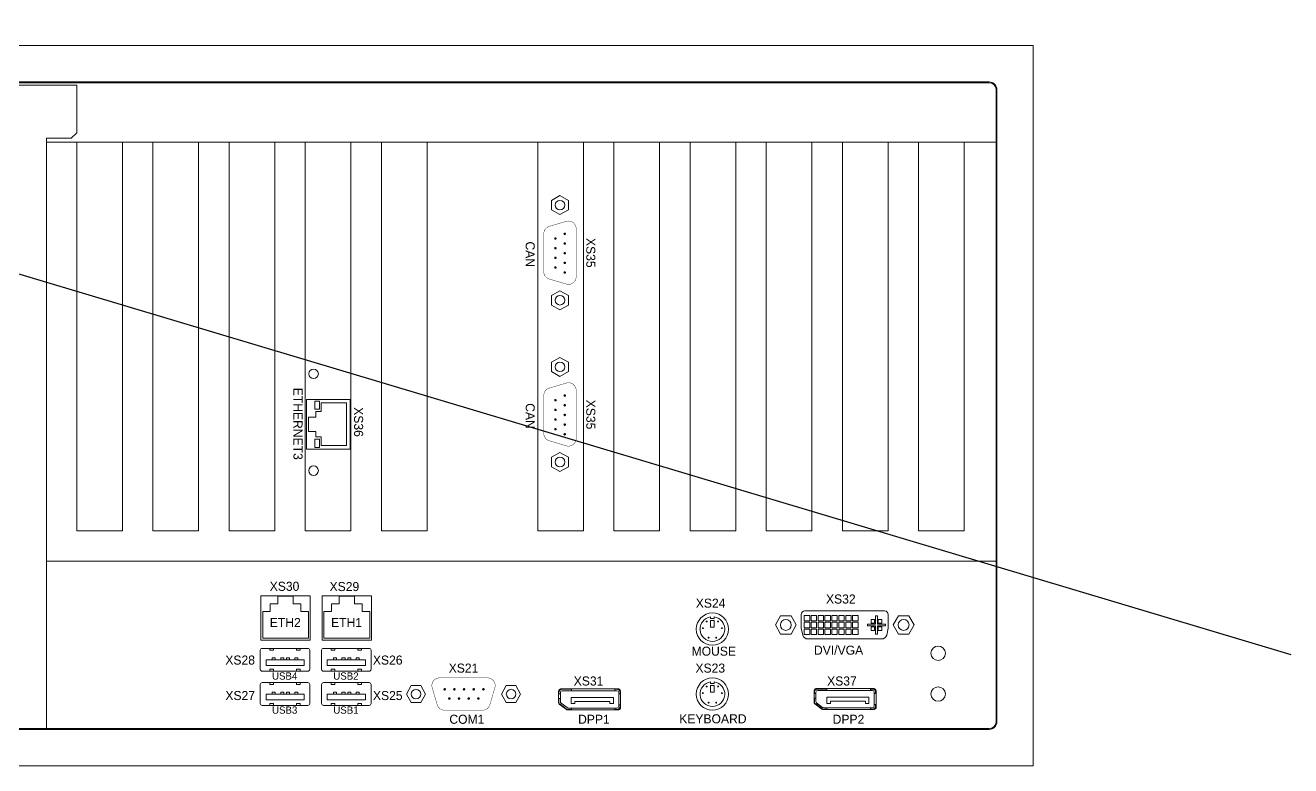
# Model space of a CAD drawing. Extents: x -2364 to 9601, y -871 to 1549.
# Drawn here: x 9251.5 to 9600.6, y -237.4 to -33.2 of the extents above; entities that cross this region are included whole.
import ezdxf

# ---------------------------------------------------------------- set-up
doc = ezdxf.new("R2010")
doc.units = 0
doc.layers.get('0').update_dxf_attribs({"linetype": 'CONTINUOUS'})
doc.layers.add('NRS', color=1, linetype='CONTINUOUS')

msp = doc.modelspace()

# ---------------------------------------------------------------- linework, layer by layer
msp.add_line((9020.46317, -33.2423), (9600.5522, -206.77049))
at = {"color": 7, "lineweight": 13}
for p, q in [((9517.3855, -48.85281), (9069.95404, -48.85281)), ((9517.3855, -49.06287), (9069.95404, -49.06287)), ((9131.26216, -49.76695), (9265.65067, -49.76695)), ((9265.65067, -62.8708), (9265.65067, -49.76695)), ((9519.27605, -225.30465), (9519.27605, -50.95343)), ((9519.48611, -225.30465), (9519.48611, -50.95343)), ((9257.25495, -65.49666), (9257.25495, -64.40616)), ((9257.25495, -64.40616), (9264.07264, -64.40616)), ((9257.25495, -65.49666), (9519.27605, -65.49666)), ((9257.25495, -65.49666), (9257.25495, -172.62814)), ((9257.25495, -65.49666), (9257.25495, -172.62814)), ((9257.25495, -65.49666), (9257.25495, -227.19521)), ((9264.07264, -64.40616), (9265.65067, -62.8708)), ((9265.65741, -65.49666), (9265.65741, -172.62814)), ((9278.26112, -65.49666), (9278.26112, -172.62814)), ((9278.26112, -65.49666), (9278.26112, -172.62814)), ((9286.66359, -65.49666), (9286.66359, -172.62814)), ((9299.26729, -65.49666), (9299.26729, -172.62814)), ((9299.26729, -65.49666), (9299.26729, -172.62814)), ((9307.66976, -65.49666), (9307.66976, -172.62814)), ((9307.66976, -65.49666), (9307.66976, -172.62814)), ((9307.66976, -65.49666), (9307.66976, -172.62814)), ((9307.66976, -65.49666), (9307.66976, -172.62814)), ((9320.27346, -65.49666), (9320.27346, -172.62814)), ((9320.27346, -65.49666), (9320.27346, -172.62814)), ((9320.27346, -65.49666), (9320.27346, -172.62814)), ((9320.27346, -65.49666), (9320.27346, -172.62814)), ((9320.27346, -65.49666), (9320.27346, -172.62814)), ((9320.27346, -65.49666), (9320.27346, -172.62814)), ((9320.27346, -65.49666), (9320.27346, -172.62814)), ((9320.27346, -65.49666), (9320.27346, -172.62814)), ((9328.67593, -65.49666), (9328.67593, -172.62814)), ((9328.67593, -65.49666), (9328.67593, -172.62814)), ((9495.22801, -65.49666), (9335.88132, -65.49666)), ((9341.27963, -65.49666), (9341.27963, -172.62814)), ((9341.27963, -65.49666), (9341.27963, -172.62814)), ((9341.27963, -65.49666), (9341.27963, -172.62814)), ((9341.27963, -65.49666), (9341.27963, -172.62814)), ((9349.6821, -65.49666), (9349.6821, -172.62814)), ((9349.6821, -65.49666), (9349.6821, -172.62814)), ((9349.6821, -65.49666), (9349.6821, -172.62814)), ((9362.2858, -65.49666), (9362.2858, -172.62814)), ((9362.2858, -65.49666), (9362.2858, -172.62814)), ((9362.2858, -65.49666), (9362.2858, -172.62814)), ((9362.2858, -65.49666), (9362.2858, -172.62814)), ((9362.2858, -65.49666), (9362.2858, -172.62814)), ((9362.2858, -65.49666), (9362.2858, -172.62814)), ((9392.84715, -65.49666), (9392.84715, -172.62814)), ((9392.84715, -65.49666), (9392.84715, -172.62814)), ((9405.45085, -65.49666), (9405.45085, -172.62814)), ((9405.45085, -65.49666), (9405.45085, -172.62814)), ((9405.45085, -65.49666), (9405.45085, -172.62814)), ((9405.45085, -65.49666), (9405.45085, -172.62814)), ((9413.85332, -65.49666), (9413.85332, -172.62814)), ((9426.45703, -65.49666), (9426.45703, -172.62814)), ((9426.45703, -65.49666), (9426.45703, -172.62814)), ((9434.85949, -65.49666), (9434.85949, -172.62814)), ((9447.4632, -65.49666), (9447.4632, -172.62814)), ((9447.4632, -65.49666), (9447.4632, -172.62814)), ((9455.86567, -65.49666), (9455.86567, -172.62814)), ((9468.46937, -65.49666), (9468.46937, -172.62814)), ((9468.46937, -65.49666), (9468.46937, -172.62814)), ((9476.87184, -65.49666), (9476.87184, -172.62814)), ((9489.47554, -65.49666), (9489.47554, -172.62814)), ((9497.87801, -65.49666), (9497.87801, -172.62814)), ((9510.48171, -65.49666), (9510.48171, -172.62814)), ((9396.59834, -81.51728), (9398.95893, -80.20584)), ((9398.95893, -80.20584), (9401.31951, -81.51728)), ((9396.59834, -84.14015), (9396.59834, -81.51728)), ((9401.31951, -81.51728), (9401.31951, -84.14015)), ((9398.95893, -85.45159), (9396.59834, -84.14015)), ((9401.31951, -84.14015), (9398.95893, -85.45159)), ((9396.59834, -107.74603), (9398.95893, -106.43459)), ((9396.59834, -110.3689), (9396.59834, -107.74603)), ((9398.95893, -106.43459), (9401.31951, -107.74603)), ((9401.31951, -107.74603), (9401.31951, -110.3689)), ((9398.95893, -111.68034), (9396.59834, -110.3689)), ((9401.31951, -110.3689), (9398.95893, -111.68034)), ((9396.59834, -126.11678), (9398.95893, -124.80534)), ((9398.95893, -124.80534), (9401.31951, -126.11678)), ((9396.59834, -128.73966), (9396.59834, -126.11678)), ((9398.95893, -130.05109), (9396.59834, -128.73966)), ((9401.31951, -128.73966), (9398.95893, -130.05109)), ((9401.31951, -126.11678), (9401.31951, -128.73966)), ((9329.06904, -136.3815), (9329.06904, -150.1315)), ((9341.06904, -136.3815), (9329.06904, -136.3815)), ((9331.36619, -139.1315), (9331.36619, -136.8815)), ((9331.36619, -136.8815), (9332.61619, -136.8815)), ((9332.61619, -139.1315), (9331.36619, -139.1315)), ((9332.61619, -136.8815), (9332.61619, -139.1315)), ((9333.06904, -137.3815), (9333.06904, -139.7565)), ((9340.06904, -137.3815), (9333.06904, -137.3815)), ((9340.06904, -137.3815), (9340.06904, -149.1315)), ((9341.06904, -136.3815), (9341.06904, -150.1315)), ((9329.56904, -141.2565), (9329.56904, -145.2565)), ((9329.56904, -141.2565), (9331.56904, -141.2565)), ((9331.56904, -139.7565), (9333.06904, -139.7565)), ((9331.56904, -139.7565), (9331.56904, -141.2565)), ((9329.56904, -145.2565), (9331.56904, -145.2565)), ((9331.56904, -145.2565), (9331.56904, -146.7565)), ((9332.61619, -147.3815), (9331.36619, -147.3815)), ((9331.36619, -147.3815), (9331.36619, -149.6315)), ((9331.36619, -149.6315), (9332.61619, -149.6315)), ((9331.56904, -146.7565), (9333.06904, -146.7565)), ((9332.61619, -149.6315), (9332.61619, -147.3815)), ((9333.06904, -146.7565), (9333.06904, -149.1315)), ((9340.06904, -149.1315), (9333.06904, -149.1315)), ((9341.06904, -150.1315), (9329.06904, -150.1315)), ((9396.59834, -152.34554), (9398.95893, -151.0341)), ((9396.59834, -154.96841), (9396.59834, -152.34554)), ((9398.95893, -151.0341), (9401.31951, -152.34554)), ((9401.31951, -152.34554), (9401.31951, -154.96841)), ((9398.95893, -156.27985), (9396.59834, -154.96841)), ((9401.31951, -154.96841), (9398.95893, -156.27985)), ((9278.26112, -172.62814), (9265.65741, -172.62814)), ((9299.26729, -172.62814), (9286.66359, -172.62814)), ((9320.27346, -172.62814), (9307.66976, -172.62814)), ((9341.27963, -172.62814), (9328.67593, -172.62814)), ((9341.27963, -172.62814), (9328.67593, -172.62814)), ((9362.2858, -172.62814), (9349.6821, -172.62814)), ((9405.45085, -172.62814), (9392.84715, -172.62814)), ((9426.45703, -172.62814), (9413.85332, -172.62814)), ((9447.4632, -172.62814), (9434.85949, -172.62814)), ((9468.46937, -172.62814), (9455.86567, -172.62814)), ((9489.47554, -172.62814), (9476.87184, -172.62814)), ((9510.48171, -172.62814), (9497.87801, -172.62814)), ((9519.27605, -181.03061), (9257.25495, -181.03061)), ((9316.42048, -190.56444), (9316.42048, -202.7602)), ((9316.42048, -190.56444), (9330.07449, -190.56444)), ((9321.14687, -190.68165), (9325.3481, -190.68165)), ((9321.14687, -192.78227), (9321.14687, -190.68165)), ((9325.3481, -190.68165), (9325.3481, -192.78227)), ((9330.07449, -202.7602), (9330.07449, -190.56444)), ((9333.33006, -190.56444), (9333.33006, -202.7602)), ((9333.33006, -190.56444), (9346.98407, -190.56444)), ((9338.05645, -192.78227), (9338.05645, -190.68165)), ((9338.05645, -190.68165), (9342.25768, -190.68165)), ((9342.25768, -190.68165), (9342.25768, -192.78227)), ((9346.98407, -202.7602), (9346.98407, -190.56444)), ((9316.94563, -202.23505), (9316.94563, -194.88289)), ((9316.94563, -194.88289), (9319.04625, -194.88289)), ((9319.04625, -194.88289), (9319.04625, -192.78227)), ((9319.04625, -192.78227), (9321.14687, -192.78227)), ((9325.3481, -192.78227), (9327.44872, -192.78227)), ((9327.44872, -192.78227), (9327.44872, -194.88289)), ((9327.44872, -194.88289), (9329.54934, -194.88289)), ((9329.54934, -194.88289), (9329.54934, -202.23505)), ((9333.85521, -194.88289), (9335.95583, -194.88289)), ((9333.85521, -202.23505), (9333.85521, -194.88289)), ((9335.95583, -192.78227), (9338.05645, -192.78227)), ((9335.95583, -194.88289), (9335.95583, -192.78227)), ((9342.25768, -192.78227), (9344.3583, -192.78227)), ((9344.3583, -192.78227), (9344.3583, -194.88289)), ((9344.3583, -194.88289), (9346.45892, -194.88289)), ((9346.45892, -194.88289), (9346.45892, -202.23505)), ((9466.51798, -194.7404), (9488.51798, -194.7404)), ((9440.48757, -196.33204), (9440.48757, -196.85661)), ((9440.48757, -196.85661), (9441.53672, -196.85661)), ((9440.48757, -199.2172), (9440.48757, -197.38119)), ((9440.48757, -197.38119), (9441.53672, -197.38119)), ((9441.53672, -196.85661), (9441.53672, -196.33204)), ((9441.53672, -197.38119), (9441.53672, -199.2172)), ((9459.8246, -196.1004), (9458.38123, -198.6004)), ((9458.38123, -198.6004), (9459.8246, -201.1004)), ((9462.71136, -196.1004), (9459.8246, -196.1004)), ((9464.15473, -198.6004), (9462.71136, -196.1004)), ((9462.71136, -201.1004), (9464.15473, -198.6004)), ((9465.51798, -199.4604), (9465.51798, -195.7404)), ((9466.35798, -197.4454), (9466.35798, -195.9454)), ((9466.35798, -195.9454), (9467.85798, -195.9454)), ((9466.35798, -197.4454), (9467.85798, -197.4454)), ((9466.35798, -199.3504), (9466.35798, -197.8504)), ((9466.35798, -197.8504), (9467.85798, -197.8504)), ((9467.85798, -197.4454), (9467.85798, -195.9454)), ((9467.85798, -199.3504), (9467.85798, -197.8504)), ((9468.26298, -197.4454), (9468.26298, -195.9454)), ((9468.26298, -195.9454), (9469.76298, -195.9454)), ((9468.26298, -197.4454), (9469.76298, -197.4454)), ((9468.26298, -197.8504), (9469.76298, -197.8504)), ((9468.26298, -199.3504), (9468.26298, -197.8504)), ((9469.76298, -197.4454), (9469.76298, -195.9454)), ((9469.76298, -199.3504), (9469.76298, -197.8504)), ((9470.16798, -197.4454), (9470.16798, -195.9454)), ((9470.16798, -195.9454), (9471.66798, -195.9454)), ((9470.16798, -197.4454), (9471.66798, -197.4454)), ((9470.16798, -197.8504), (9471.66798, -197.8504)), ((9470.16798, -199.3504), (9470.16798, -197.8504)), ((9471.66798, -197.4454), (9471.66798, -195.9454)), ((9471.66798, -199.3504), (9471.66798, -197.8504)), ((9472.07298, -197.4454), (9472.07298, -195.9454)), ((9472.07298, -195.9454), (9473.57298, -195.9454)), ((9472.07298, -197.4454), (9473.57298, -197.4454)), ((9472.07298, -197.8504), (9473.57298, -197.8504)), ((9472.07298, -199.3504), (9472.07298, -197.8504)), ((9473.57298, -197.4454), (9473.57298, -195.9454)), ((9473.57298, -199.3504), (9473.57298, -197.8504)), ((9473.97798, -197.4454), (9473.97798, -195.9454)), ((9473.97798, -195.9454), (9475.47798, -195.9454)), ((9473.97798, -197.4454), (9475.47798, -197.4454)), ((9473.97798, -197.8504), (9475.47798, -197.8504)), ((9473.97798, -199.3504), (9473.97798, -197.8504)), ((9475.47798, -197.4454), (9475.47798, -195.9454)), ((9475.47798, -199.3504), (9475.47798, -197.8504)), ((9475.88298, -197.4454), (9475.88298, -195.9454)), ((9475.88298, -195.9454), (9477.38298, -195.9454)), ((9475.88298, -197.4454), (9477.38298, -197.4454)), ((9475.88298, -197.8504), (9477.38298, -197.8504)), ((9475.88298, -199.3504), (9475.88298, -197.8504)), ((9477.38298, -197.4454), (9477.38298, -195.9454)), ((9477.38298, -199.3504), (9477.38298, -197.8504)), ((9477.78798, -197.4454), (9477.78798, -195.9454)), ((9477.78798, -195.9454), (9479.28798, -195.9454)), ((9477.78798, -197.4454), (9479.28798, -197.4454)), ((9477.78798, -197.8504), (9479.28798, -197.8504)), ((9477.78798, -199.3504), (9477.78798, -197.8504)), ((9479.28798, -197.4454), (9479.28798, -195.9454)), ((9479.28798, -199.3504), (9479.28798, -197.8504)), ((9479.69298, -197.4454), (9479.69298, -195.9454)), ((9479.69298, -195.9454), (9481.19298, -195.9454)), ((9479.69298, -197.4454), (9481.19298, -197.4454)), ((9479.69298, -197.8504), (9481.19298, -197.8504)), ((9479.69298, -199.3504), (9479.69298, -197.8504)), ((9481.19298, -197.4454), (9481.19298, -195.9454)), ((9481.19298, -199.3504), (9481.19298, -197.8504)), ((9483.76798, -198.3504), (9486.01798, -198.3504)), ((9483.76798, -198.8504), (9483.76798, -198.3504)), ((9483.76798, -198.8504), (9486.01798, -198.8504)), ((9484.76798, -198.1004), (9484.76798, -197.1004)), ((9484.76798, -197.1004), (9485.76798, -197.1004)), ((9484.76798, -198.1004), (9485.76798, -198.1004)), ((9485.76798, -198.1004), (9485.76798, -197.1004)), ((9486.01798, -198.3504), (9486.01798, -196.1004)), ((9486.01798, -196.1004), (9486.51798, -196.1004)), ((9486.01798, -201.1004), (9486.01798, -198.8504)), ((9486.51798, -198.3504), (9486.51798, -196.1004)), ((9486.51798, -198.3504), (9488.76798, -198.3504)), ((9486.51798, -198.8504), (9488.76798, -198.8504)), ((9486.51798, -201.1004), (9486.51798, -198.8504)), ((9486.76798, -198.1004), (9486.76798, -197.1004)), ((9486.76798, -197.1004), (9487.76798, -197.1004)), ((9486.76798, -198.1004), (9487.76798, -198.1004)), ((9487.76798, -198.1004), (9487.76798, -197.1004)), ((9488.76798, -198.8504), (9488.76798, -198.3504)), ((9489.51798, -199.4604), (9489.51798, -195.7404)), ((9490.88123, -198.6004), (9492.3246, -196.1004)), ((9492.3246, -201.1004), (9490.88123, -198.6004)), ((9492.3246, -196.1004), (9495.21136, -196.1004)), ((9495.21136, -196.1004), (9496.65473, -198.6004)), ((9496.65473, -198.6004), (9495.21136, -201.1004)), ((9329.54934, -202.23505), (9316.94563, -202.23505)), ((9346.45892, -202.23505), (9333.85521, -202.23505)), ((9441.53672, -199.2172), (9440.48757, -199.2172)), ((9459.8246, -201.1004), (9462.71136, -201.1004)), ((9465.51798, -199.4604), (9465.92609, -201.43474)), ((9466.35798, -199.3504), (9467.85798, -199.3504)), ((9466.35798, -199.7554), (9466.35798, -201.2554)), ((9466.35798, -199.7554), (9467.85798, -199.7554)), ((9466.35798, -201.2554), (9467.85798, -201.2554)), ((9467.34912, -202.4604), (9487.68684, -202.4604)), ((9467.85798, -199.7554), (9467.85798, -201.2554)), ((9468.26298, -199.3504), (9469.76298, -199.3504)), ((9468.26298, -199.7554), (9469.76298, -199.7554)), ((9468.26298, -199.7554), (9468.26298, -201.2554)), ((9468.26298, -201.2554), (9469.76298, -201.2554)), ((9469.76298, -199.7554), (9469.76298, -201.2554)), ((9470.16798, -199.3504), (9471.66798, -199.3504)), ((9470.16798, -199.7554), (9471.66798, -199.7554)), ((9470.16798, -199.7554), (9470.16798, -201.2554)), ((9470.16798, -201.2554), (9471.66798, -201.2554)), ((9471.66798, -199.7554), (9471.66798, -201.2554)), ((9472.07298, -199.3504), (9473.57298, -199.3504)), ((9472.07298, -199.7554), (9473.57298, -199.7554)), ((9472.07298, -199.7554), (9472.07298, -201.2554)), ((9472.07298, -201.2554), (9473.57298, -201.2554)), ((9473.57298, -199.7554), (9473.57298, -201.2554)), ((9473.97798, -199.3504), (9475.47798, -199.3504)), ((9473.97798, -199.7554), (9475.47798, -199.7554)), ((9473.97798, -199.7554), (9473.97798, -201.2554)), ((9473.97798, -201.2554), (9475.47798, -201.2554)), ((9475.47798, -199.7554), (9475.47798, -201.2554)), ((9475.88298, -199.3504), (9477.38298, -199.3504)), ((9475.88298, -199.7554), (9477.38298, -199.7554)), ((9475.88298, -199.7554), (9475.88298, -201.2554)), ((9475.88298, -201.2554), (9477.38298, -201.2554)), ((9477.38298, -199.7554), (9477.38298, -201.2554)), ((9477.78798, -199.3504), (9479.28798, -199.3504)), ((9477.78798, -199.7554), (9479.28798, -199.7554)), ((9477.78798, -199.7554), (9477.78798, -201.2554)), ((9477.78798, -201.2554), (9479.28798, -201.2554)), ((9479.28798, -199.7554), (9479.28798, -201.2554)), ((9479.69298, -199.3504), (9481.19298, -199.3504)), ((9479.69298, -199.7554), (9481.19298, -199.7554)), ((9479.69298, -199.7554), (9479.69298, -201.2554)), ((9479.69298, -201.2554), (9481.19298, -201.2554)), ((9481.19298, -199.7554), (9481.19298, -201.2554)), ((9484.76798, -199.1004), (9485.76798, -199.1004)), ((9484.76798, -199.1004), (9484.76798, -200.1004)), ((9484.76798, -200.1004), (9485.76798, -200.1004)), ((9485.76798, -199.1004), (9485.76798, -200.1004)), ((9486.01798, -201.1004), (9486.51798, -201.1004)), ((9486.76798, -199.1004), (9486.76798, -200.1004)), ((9486.76798, -199.1004), (9487.76798, -199.1004)), ((9486.76798, -200.1004), (9487.76798, -200.1004)), ((9487.76798, -199.1004), (9487.76798, -200.1004)), ((9489.51798, -199.4604), (9489.10987, -201.43474)), ((9495.21136, -201.1004), (9492.3246, -201.1004)), ((9316.2854, -210.82456), (9316.2854, -205.57259)), ((9316.42048, -202.7602), (9330.07449, -202.7602)), ((9316.81059, -205.0474), (9329.41531, -205.0474)), ((9318.91138, -205.57259), (9318.91138, -205.0474)), ((9318.91138, -205.57259), (9319.96177, -205.57259)), ((9319.96177, -205.57259), (9319.96177, -205.0474)), ((9326.26413, -205.0474), (9326.26413, -205.57259)), ((9326.26413, -205.57259), (9327.31453, -205.57259)), ((9327.31453, -205.0474), (9327.31453, -205.57259)), ((9329.94051, -205.57259), (9329.94051, -210.82456)), ((9333.19498, -210.82456), (9333.19498, -205.57259)), ((9333.33006, -202.7602), (9346.98407, -202.7602)), ((9333.72017, -205.0474), (9346.32489, -205.0474)), ((9335.82096, -205.57259), (9335.82096, -205.0474)), ((9335.82096, -205.57259), (9336.87135, -205.57259)), ((9336.87135, -205.57259), (9336.87135, -205.0474)), ((9343.17371, -205.0474), (9343.17371, -205.57259)), ((9343.17371, -205.57259), (9344.22411, -205.57259)), ((9344.22411, -205.0474), (9344.22411, -205.57259)), ((9346.85009, -205.57259), (9346.85009, -210.82456)), ((9328.36492, -208.19858), (9317.86099, -208.19858)), ((9317.86099, -208.19858), (9317.86099, -209.77417)), ((9320.38193, -207.67338), (9319.54162, -207.67338)), ((9319.54162, -207.67338), (9319.54162, -208.19858)), ((9320.38193, -207.67338), (9320.38193, -208.19858)), ((9322.74532, -207.67338), (9321.905, -207.67338)), ((9321.905, -207.67338), (9321.905, -208.19858)), ((9322.74532, -207.67338), (9322.74532, -208.19858)), ((9323.48059, -208.19858), (9323.48059, -207.67338)), ((9324.32091, -207.67338), (9323.48059, -207.67338)), ((9324.32091, -208.19858), (9324.32091, -207.67338)), ((9325.84398, -208.19858), (9325.84398, -207.67338)), ((9326.68429, -207.67338), (9325.84398, -207.67338)), ((9326.68429, -208.19858), (9326.68429, -207.67338)), ((9328.36492, -209.77417), (9328.36492, -208.19858)), ((9334.77057, -208.19858), (9334.77057, -209.77417)), ((9345.2745, -208.19858), (9334.77057, -208.19858)), ((9337.29151, -207.67338), (9336.4512, -207.67338)), ((9336.4512, -207.67338), (9336.4512, -208.19858)), ((9337.29151, -207.67338), (9337.29151, -208.19858)), ((9339.6549, -207.67338), (9338.81458, -207.67338)), ((9338.81458, -207.67338), (9338.81458, -208.19858)), ((9339.6549, -207.67338), (9339.6549, -208.19858)), ((9340.39017, -208.19858), (9340.39017, -207.67338)), ((9341.23049, -207.67338), (9340.39017, -207.67338)), ((9341.23049, -208.19858), (9341.23049, -207.67338)), ((9342.75356, -208.19858), (9342.75356, -207.67338)), ((9343.59387, -207.67338), (9342.75356, -207.67338)), ((9343.59387, -208.19858), (9343.59387, -207.67338)), ((9345.2745, -209.77417), (9345.2745, -208.19858)), ((9329.41531, -211.34976), (9316.81059, -211.34976)), ((9317.86099, -209.77417), (9328.36492, -209.77417)), ((9318.91138, -211.34976), (9318.91138, -210.82456)), ((9319.96177, -210.82456), (9318.91138, -210.82456)), ((9319.96177, -211.34976), (9319.96177, -210.82456)), ((9327.31453, -210.82456), (9326.26413, -210.82456)), ((9326.26413, -210.82456), (9326.26413, -211.34976)), ((9327.31453, -210.82456), (9327.31453, -211.34976)), ((9346.32489, -211.34976), (9333.72017, -211.34976)), ((9334.77057, -209.77417), (9345.2745, -209.77417)), ((9335.82096, -211.34976), (9335.82096, -210.82456)), ((9336.87135, -210.82456), (9335.82096, -210.82456)), ((9336.87135, -211.34976), (9336.87135, -210.82456)), ((9343.17371, -210.82456), (9343.17371, -211.34976)), ((9344.22411, -210.82456), (9343.17371, -210.82456)), ((9344.22411, -210.82456), (9344.22411, -211.34976)), ((9316.2854, -220.2781), (9316.2854, -215.02613)), ((9316.81059, -214.50094), (9329.41531, -214.50094)), ((9318.91138, -215.02613), (9318.91138, -214.50094)), ((9318.91138, -215.02613), (9319.96177, -215.02613)), ((9319.96177, -215.02613), (9319.96177, -214.50094)), ((9326.26413, -214.50094), (9326.26413, -215.02613)), ((9326.26413, -215.02613), (9327.31453, -215.02613)), ((9327.31453, -214.50094), (9327.31453, -215.02613)), ((9329.94051, -215.02613), (9329.94051, -220.2781)), ((9333.19498, -220.2781), (9333.19498, -215.02613)), ((9333.72017, -214.50094), (9346.32489, -214.50094)), ((9335.82096, -215.02613), (9335.82096, -214.50094)), ((9335.82096, -215.02613), (9336.87135, -215.02613)), ((9336.87135, -215.02613), (9336.87135, -214.50094)), ((9343.17371, -214.50094), (9343.17371, -215.02613)), ((9343.17371, -215.02613), (9344.22411, -215.02613)), ((9344.22411, -214.50094), (9344.22411, -215.02613)), ((9346.85009, -215.02613), (9346.85009, -220.2781)), ((9356.61417, -217.65212), (9357.9256, -215.29153)), ((9357.9256, -215.29153), (9360.54848, -215.29153)), ((9360.54848, -215.29153), (9361.85992, -217.65212)), ((9382.84292, -217.65212), (9384.15436, -215.29153)), ((9384.15436, -215.29153), (9386.77723, -215.29153)), ((9386.77723, -215.29153), (9388.08867, -217.65212)), ((9440.48757, -214.24238), (9440.48757, -214.76695)), ((9440.48757, -214.76695), (9441.53672, -214.76695)), ((9440.48757, -215.29153), (9441.53672, -215.29153)), ((9440.48757, -217.12754), (9440.48757, -215.29153)), ((9441.53672, -214.76695), (9441.53672, -214.24238)), ((9441.53672, -215.29153), (9441.53672, -217.12754)), ((9328.36492, -217.65212), (9317.86099, -217.65212)), ((9317.86099, -217.65212), (9317.86099, -219.22771)), ((9317.86099, -219.22771), (9328.36492, -219.22771)), ((9320.38193, -217.12692), (9319.54162, -217.12692)), ((9319.54162, -217.12692), (9319.54162, -217.65212)), ((9320.38193, -217.12692), (9320.38193, -217.65212)), ((9322.74532, -217.12692), (9321.905, -217.12692)), ((9321.905, -217.12692), (9321.905, -217.65212)), ((9322.74532, -217.12692), (9322.74532, -217.65212)), ((9323.48059, -217.65212), (9323.48059, -217.12692)), ((9324.32091, -217.12692), (9323.48059, -217.12692)), ((9324.32091, -217.65212), (9324.32091, -217.12692)), ((9325.84398, -217.65212), (9325.84398, -217.12692)), ((9326.68429, -217.12692), (9325.84398, -217.12692)), ((9326.68429, -217.65212), (9326.68429, -217.12692)), ((9328.36492, -219.22771), (9328.36492, -217.65212)), ((9345.2745, -217.65212), (9334.77057, -217.65212)), ((9334.77057, -217.65212), (9334.77057, -219.22771)), ((9334.77057, -219.22771), (9345.2745, -219.22771)), ((9337.29151, -217.12692), (9336.4512, -217.12692)), ((9336.4512, -217.12692), (9336.4512, -217.65212)), ((9337.29151, -217.12692), (9337.29151, -217.65212)), ((9338.81458, -217.12692), (9338.81458, -217.65212)), ((9339.6549, -217.12692), (9338.81458, -217.12692)), ((9339.6549, -217.12692), (9339.6549, -217.65212)), ((9340.39017, -217.65212), (9340.39017, -217.12692)), ((9341.23049, -217.12692), (9340.39017, -217.12692)), ((9341.23049, -217.65212), (9341.23049, -217.12692)), ((9342.75356, -217.65212), (9342.75356, -217.12692)), ((9343.59387, -217.12692), (9342.75356, -217.12692)), ((9343.59387, -217.65212), (9343.59387, -217.12692)), ((9345.2745, -219.22771), (9345.2745, -217.65212)), ((9357.9256, -220.0127), (9356.61417, -217.65212)), ((9361.85992, -217.65212), (9360.54848, -220.0127)), ((9384.15436, -220.0127), (9382.84292, -217.65212)), ((9388.08867, -217.65212), (9386.77723, -220.0127)), ((9441.53672, -217.12754), (9440.48757, -217.12754)), ((9329.41531, -220.80329), (9316.81059, -220.80329)), ((9318.91138, -220.80329), (9318.91138, -220.2781)), ((9319.96177, -220.2781), (9318.91138, -220.2781)), ((9319.96177, -220.80329), (9319.96177, -220.2781)), ((9327.31453, -220.2781), (9326.26413, -220.2781)), ((9326.26413, -220.2781), (9326.26413, -220.80329)), ((9327.31453, -220.2781), (9327.31453, -220.80329)), ((9346.32489, -220.80329), (9333.72017, -220.80329)), ((9335.82096, -220.80329), (9335.82096, -220.2781)), ((9336.87135, -220.2781), (9335.82096, -220.2781)), ((9336.87135, -220.80329), (9336.87135, -220.2781)), ((9344.22411, -220.2781), (9343.17371, -220.2781)), ((9343.17371, -220.2781), (9343.17371, -220.80329)), ((9344.22411, -220.2781), (9344.22411, -220.80329)), ((9360.54848, -220.0127), (9357.9256, -220.0127)), ((9386.77723, -220.0127), (9384.15436, -220.0127)), ((9069.95404, -227.19521), (9517.3855, -227.19521)), ((9069.95404, -227.40527), (9517.3855, -227.40527))]:
    msp.add_line(p, q, dxfattribs=at)
at = {"color": 7, "linetype": 'Continuous', "lineweight": 13}
for p, q in [((9415.16381, -216.24019), (9399.06381, -216.24019)), ((9415.16381, -216.24019), (9399.06381, -216.24019)), ((9402.11381, -216.34019), (9399.56381, -216.34019)), ((9402.11381, -216.34019), (9399.56381, -216.34019)), ((9402.11381, -216.24019), (9402.11381, -216.34019)), ((9402.11381, -216.24019), (9402.11381, -216.34019)), ((9402.11381, -216.34019), (9402.11381, -216.74019)), ((9402.11381, -216.34019), (9402.11381, -216.74019)), ((9414.11381, -216.24019), (9414.11381, -216.34019)), ((9414.11381, -216.24019), (9414.11381, -216.34019)), ((9414.66381, -216.34019), (9414.11381, -216.34019)), ((9414.11381, -216.34019), (9414.11381, -216.74019)), ((9414.66381, -216.34019), (9414.11381, -216.34019)), ((9414.11381, -216.34019), (9414.11381, -216.74019)), ((9485.65343, -216.15975), (9469.55343, -216.15975)), ((9485.65343, -216.15975), (9469.55343, -216.15975)), ((9472.60343, -216.25975), (9470.05343, -216.25975)), ((9472.60343, -216.25975), (9470.05343, -216.25975)), ((9472.60343, -216.15975), (9472.60343, -216.25975)), ((9472.60343, -216.15975), (9472.60343, -216.25975)), ((9472.60343, -216.25975), (9472.60343, -216.65975)), ((9472.60343, -216.25975), (9472.60343, -216.65975)), ((9484.60343, -216.15975), (9484.60343, -216.25975)), ((9484.60343, -216.15975), (9484.60343, -216.25975)), ((9485.15343, -216.25975), (9484.60343, -216.25975)), ((9484.60343, -216.25975), (9484.60343, -216.65975)), ((9485.15343, -216.25975), (9484.60343, -216.25975)), ((9484.60343, -216.25975), (9484.60343, -216.65975)), ((9398.56381, -216.74019), (9398.56381, -220.00234)), ((9398.56381, -216.74019), (9398.56381, -220.00234)), ((9398.66381, -217.62019), (9398.56381, -217.62019)), ((9398.66381, -217.62019), (9398.56381, -217.62019)), ((9398.56381, -218.90517), (9398.66381, -218.90517)), ((9398.56381, -218.90517), (9398.66381, -218.90517)), ((9398.66381, -217.24019), (9398.66381, -217.62019)), ((9398.66381, -217.24019), (9398.66381, -217.62019)), ((9399.06381, -217.62019), (9398.66381, -217.62019)), ((9399.06381, -217.62019), (9398.66381, -217.62019)), ((9398.66381, -218.90517), (9399.06381, -218.90517)), ((9398.66381, -218.90517), (9398.66381, -219.75019)), ((9398.66381, -218.90517), (9399.06381, -218.90517)), ((9398.66381, -218.90517), (9398.66381, -219.75019)), ((9398.66381, -220.30234), (9398.66381, -219.75019)), ((9398.66381, -220.30234), (9398.66381, -219.75019)), ((9399.06381, -217.24019), (9399.06381, -217.62019)), ((9399.06381, -217.24019), (9399.06381, -217.62019)), ((9399.06381, -218.90517), (9399.06381, -217.62019)), ((9399.06381, -218.90517), (9399.06381, -217.62019)), ((9399.06381, -218.90517), (9399.06381, -219.75019)), ((9399.06381, -218.90517), (9399.06381, -219.75019)), ((9402.11381, -216.74019), (9399.56381, -216.74019)), ((9402.11381, -216.74019), (9399.56381, -216.74019)), ((9402.09165, -218.62019), (9402.09165, -220.30019)), ((9413.72393, -218.62019), (9402.09165, -218.62019)), ((9402.09165, -218.62019), (9402.09165, -220.30019)), ((9413.72393, -218.62019), (9402.09165, -218.62019)), ((9402.11381, -216.74019), (9414.11381, -216.74019)), ((9402.11381, -216.74019), (9414.11381, -216.74019)), ((9403.09165, -220.30019), (9403.09165, -219.70019)), ((9403.09165, -219.70019), (9412.72393, -219.70019)), ((9403.09165, -220.30019), (9403.09165, -219.70019)), ((9403.09165, -219.70019), (9412.72393, -219.70019)), ((9412.72393, -219.70019), (9412.72393, -220.30019)), ((9412.72393, -219.70019), (9412.72393, -220.30019)), ((9413.72393, -220.30019), (9413.72393, -218.62019)), ((9413.72393, -220.30019), (9413.72393, -218.62019)), ((9414.66381, -216.74019), (9414.11381, -216.74019)), ((9414.66381, -216.74019), (9414.11381, -216.74019)), ((9415.16381, -217.62019), (9415.16381, -217.24019)), ((9415.16381, -217.62019), (9415.16381, -217.24019)), ((9415.16381, -220.62019), (9415.16381, -217.62019)), ((9415.16381, -217.62019), (9415.56381, -217.62019)), ((9415.16381, -220.62019), (9415.16381, -217.62019)), ((9415.16381, -217.62019), (9415.56381, -217.62019)), ((9415.56381, -217.62019), (9415.56381, -217.24019)), ((9415.56381, -217.62019), (9415.56381, -217.24019)), ((9415.56381, -217.62019), (9415.66381, -217.62019)), ((9415.56381, -217.62019), (9415.66381, -217.62019)), ((9415.66381, -221.50019), (9415.66381, -216.74019)), ((9415.66381, -221.50019), (9415.66381, -216.74019)), ((9469.05343, -216.65975), (9469.05343, -219.92191)), ((9469.05343, -216.65975), (9469.05343, -219.92191)), ((9469.15343, -217.53975), (9469.05343, -217.53975)), ((9469.15343, -217.53975), (9469.05343, -217.53975)), ((9469.05343, -218.82474), (9469.15343, -218.82474)), ((9469.05343, -218.82474), (9469.15343, -218.82474)), ((9469.15343, -217.15975), (9469.15343, -217.53975)), ((9469.15343, -217.15975), (9469.15343, -217.53975)), ((9469.55343, -217.53975), (9469.15343, -217.53975)), ((9469.55343, -217.53975), (9469.15343, -217.53975)), ((9469.15343, -218.82474), (9469.55343, -218.82474)), ((9469.15343, -218.82474), (9469.15343, -219.66975)), ((9469.15343, -218.82474), (9469.55343, -218.82474)), ((9469.15343, -218.82474), (9469.15343, -219.66975)), ((9469.15343, -220.22191), (9469.15343, -219.66975)), ((9469.15343, -220.22191), (9469.15343, -219.66975)), ((9469.55343, -217.15975), (9469.55343, -217.53975)), ((9469.55343, -217.15975), (9469.55343, -217.53975)), ((9469.55343, -218.82474), (9469.55343, -217.53975)), ((9469.55343, -218.82474), (9469.55343, -217.53975)), ((9469.55343, -218.82474), (9469.55343, -219.66975)), ((9469.55343, -218.82474), (9469.55343, -219.66975)), ((9472.60343, -216.65975), (9470.05343, -216.65975)), ((9472.60343, -216.65975), (9470.05343, -216.65975)), ((9472.58128, -218.53975), (9472.58128, -220.21975)), ((9484.21355, -218.53975), (9472.58128, -218.53975)), ((9472.58128, -218.53975), (9472.58128, -220.21975)), ((9484.21355, -218.53975), (9472.58128, -218.53975)), ((9472.60343, -216.65975), (9484.60343, -216.65975)), ((9472.60343, -216.65975), (9484.60343, -216.65975)), ((9473.58128, -220.21975), (9473.58128, -219.61975)), ((9473.58128, -219.61975), (9483.21355, -219.61975)), ((9473.58128, -220.21975), (9473.58128, -219.61975)), ((9473.58128, -219.61975), (9483.21355, -219.61975)), ((9483.21355, -219.61975), (9483.21355, -220.21975)), ((9483.21355, -219.61975), (9483.21355, -220.21975)), ((9484.21355, -220.21975), (9484.21355, -218.53975)), ((9484.21355, -220.21975), (9484.21355, -218.53975)), ((9485.15343, -216.65975), (9484.60343, -216.65975)), ((9485.15343, -216.65975), (9484.60343, -216.65975)), ((9485.65343, -217.53975), (9485.65343, -217.15975)), ((9485.65343, -217.53975), (9485.65343, -217.15975)), ((9485.65343, -220.53975), (9485.65343, -217.53975)), ((9485.65343, -217.53975), (9486.05343, -217.53975)), ((9485.65343, -220.53975), (9485.65343, -217.53975)), ((9485.65343, -217.53975), (9486.05343, -217.53975)), ((9486.05343, -217.53975), (9486.05343, -217.15975)), ((9486.05343, -217.53975), (9486.05343, -217.15975)), ((9486.05343, -217.53975), (9486.15343, -217.53975)), ((9486.05343, -217.53975), (9486.15343, -217.53975)), ((9486.15343, -221.41975), (9486.15343, -216.65975)), ((9486.15343, -221.41975), (9486.15343, -216.65975)), ((9398.76105, -220.40026), (9400.72964, -221.8981)), ((9398.76105, -220.40026), (9400.72964, -221.8981)), ((9399.02381, -220.47019), (9400.69047, -221.72019)), ((9399.02381, -220.47019), (9400.69047, -221.72019)), ((9399.26381, -220.15019), (9400.93047, -221.40019)), ((9399.26381, -220.15019), (9400.93047, -221.40019)), ((9401.0324, -222.00019), (9415.16381, -222.00019)), ((9401.0324, -222.00019), (9415.16381, -222.00019)), ((9401.23047, -221.50019), (9402.11381, -221.50019)), ((9401.23047, -221.50019), (9402.11381, -221.50019)), ((9401.23047, -221.90019), (9402.11381, -221.90019)), ((9401.23047, -221.90019), (9402.11381, -221.90019)), ((9402.09165, -220.30019), (9403.09165, -220.30019)), ((9402.09165, -220.30019), (9403.09165, -220.30019)), ((9402.11381, -221.90019), (9402.11381, -221.50019)), ((9402.11381, -221.50019), (9414.11381, -221.50019)), ((9402.11381, -221.90019), (9402.11381, -221.50019)), ((9402.11381, -221.50019), (9414.11381, -221.50019)), ((9402.11381, -222.00019), (9402.11381, -221.90019)), ((9402.11381, -222.00019), (9402.11381, -221.90019)), ((9412.72393, -220.30019), (9413.72393, -220.30019)), ((9412.72393, -220.30019), (9413.72393, -220.30019)), ((9414.11381, -221.90019), (9414.11381, -221.50019)), ((9414.11381, -221.50019), (9414.66381, -221.50019)), ((9414.11381, -221.90019), (9414.11381, -221.50019)), ((9414.11381, -221.50019), (9414.66381, -221.50019)), ((9414.11381, -222.00019), (9414.11381, -221.90019)), ((9414.11381, -221.90019), (9414.66381, -221.90019)), ((9414.11381, -222.00019), (9414.11381, -221.90019)), ((9414.11381, -221.90019), (9414.66381, -221.90019)), ((9415.16381, -221.00019), (9415.16381, -220.62019)), ((9415.16381, -220.62019), (9415.56381, -220.62019)), ((9415.16381, -221.00019), (9415.16381, -220.62019)), ((9415.16381, -220.62019), (9415.56381, -220.62019)), ((9415.56381, -220.62019), (9415.66381, -220.62019)), ((9415.56381, -221.00019), (9415.56381, -220.62019)), ((9415.56381, -220.62019), (9415.66381, -220.62019)), ((9415.56381, -221.00019), (9415.56381, -220.62019)), ((9415.56381, -221.00019), (9415.56381, -221.80019)), ((9415.56381, -221.00019), (9415.56381, -221.80019)), ((9469.25067, -220.31983), (9471.21926, -221.81767)), ((9469.25067, -220.31983), (9471.21926, -221.81767)), ((9469.51343, -220.38975), (9471.1801, -221.63975)), ((9469.51343, -220.38975), (9471.1801, -221.63975)), ((9469.75343, -220.06975), (9471.4201, -221.31975)), ((9469.75343, -220.06975), (9471.4201, -221.31975)), ((9471.52203, -221.91975), (9485.65343, -221.91975)), ((9471.52203, -221.91975), (9485.65343, -221.91975)), ((9471.7201, -221.41975), (9472.60343, -221.41975)), ((9471.7201, -221.41975), (9472.60343, -221.41975)), ((9471.7201, -221.81975), (9472.60343, -221.81975)), ((9471.7201, -221.81975), (9472.60343, -221.81975)), ((9472.58128, -220.21975), (9473.58128, -220.21975)), ((9472.58128, -220.21975), (9473.58128, -220.21975)), ((9472.60343, -221.81975), (9472.60343, -221.41975)), ((9472.60343, -221.41975), (9484.60343, -221.41975)), ((9472.60343, -221.81975), (9472.60343, -221.41975)), ((9472.60343, -221.41975), (9484.60343, -221.41975)), ((9472.60343, -221.91975), (9472.60343, -221.81975)), ((9472.60343, -221.91975), (9472.60343, -221.81975)), ((9483.21355, -220.21975), (9484.21355, -220.21975)), ((9483.21355, -220.21975), (9484.21355, -220.21975)), ((9484.60343, -221.81975), (9484.60343, -221.41975)), ((9484.60343, -221.41975), (9485.15343, -221.41975)), ((9484.60343, -221.81975), (9484.60343, -221.41975)), ((9484.60343, -221.41975), (9485.15343, -221.41975)), ((9484.60343, -221.91975), (9484.60343, -221.81975)), ((9484.60343, -221.81975), (9485.15343, -221.81975)), ((9484.60343, -221.91975), (9484.60343, -221.81975)), ((9484.60343, -221.81975), (9485.15343, -221.81975)), ((9485.65343, -220.91975), (9485.65343, -220.53975)), ((9485.65343, -220.53975), (9486.05343, -220.53975)), ((9485.65343, -220.91975), (9485.65343, -220.53975)), ((9485.65343, -220.53975), (9486.05343, -220.53975)), ((9486.05343, -220.53975), (9486.15343, -220.53975)), ((9486.05343, -220.91975), (9486.05343, -220.53975)), ((9486.05343, -220.53975), (9486.15343, -220.53975)), ((9486.05343, -220.91975), (9486.05343, -220.53975)), ((9486.05343, -220.91975), (9486.05343, -221.71976)), ((9486.05343, -220.91975), (9486.05343, -221.71976))]:
    msp.add_line(p, q, dxfattribs=at)
at = {"color": 7, "lineweight": 13}
msp.add_lwpolyline([(9057.85342, -38.85281), (9529.48611, -38.85281), (9529.48611, -237.40527), (9057.85342, -237.40527)], close=True, dxfattribs=at)
for points, const_width in [([(9403.41781, -89.30506), (9403.41781, -102.58112, -0.500705616), (9400.72744, -104.59416), (9396.00627, -103.20557, -0.332706414), (9394.50004, -101.19254), (9394.50004, -90.69364, -0.332706414), (9396.00627, -88.68061), (9400.72744, -87.29202, -0.500705616)], 0.10492), ([(9400.09802, -90.75116, 1), (9400.44039, -90.75116, 1)], 0.34237), ([(9397.53424, -92.02932, 1), (9397.87661, -92.02932, 1)], 0.34237), ([(9400.09802, -93.41895, 1), (9400.44039, -93.41895, 1)], 0.34237), ([(9397.53424, -94.69711, 1), (9397.87661, -94.69711, 1)], 0.34237), ([(9397.53424, -97.36489, 1), (9397.87661, -97.36489, 1)], 0.34237), ([(9400.09802, -96.08673, 1), (9400.44039, -96.08673, 1)], 0.34237), ([(9397.53424, -100.03267, 1), (9397.87661, -100.03267, 1)], 0.34237), ([(9400.09802, -98.75451, 1), (9400.44039, -98.75451, 1)], 0.34237), ([(9400.09802, -101.4223, 1), (9400.44039, -101.4223, 1)], 0.34237), ([(9403.41781, -133.90457), (9403.41781, -147.18063, -0.500705616), (9400.72744, -149.19366), (9396.00627, -147.80508, -0.332706414), (9394.50004, -145.79204), (9394.50004, -135.29315, -0.332706414), (9396.00627, -133.28011), (9400.72744, -131.89153, -0.500705616)], 0.10492), ([(9400.09802, -135.35067, 1), (9400.44039, -135.35067, 1)], 0.34237), ([(9397.53424, -136.62883, 1), (9397.87661, -136.62883, 1)], 0.34237), ([(9397.53424, -139.29661, 1), (9397.87661, -139.29661, 1)], 0.34237), ([(9400.09802, -138.01845, 1), (9400.44039, -138.01845, 1)], 0.34237), ([(9397.53424, -141.9644, 1), (9397.87661, -141.9644, 1)], 0.34237), ([(9400.09802, -140.68624, 1), (9400.44039, -140.68624, 1)], 0.34237), ([(9400.09802, -143.35402, 1), (9400.44039, -143.35402, 1)], 0.34237), ([(9397.53424, -144.63218, 1), (9397.87661, -144.63218, 1)], 0.34237), ([(9400.09802, -146.0218, 1), (9400.44039, -146.0218, 1)], 0.34237), ([(9439.30727, -197.64348, 1), (9439.56956, -197.64348, 1)], 0.26229), ([(9442.45472, -197.64348, 1), (9442.71701, -197.64348, 1)], 0.26229), ([(9438.25812, -199.47949, 1), (9438.52041, -199.47949, 1)], 0.26229), ([(9439.83185, -202.10236, 1), (9440.09414, -202.10236, 1)], 0.26229), ([(9441.93015, -202.10236, 1), (9442.19244, -202.10236, 1)], 0.26229), ([(9443.50387, -199.47949, 1), (9443.76616, -199.47949, 1)], 0.26229), ([(9365.71339, -213.19323), (9378.98945, -213.19323, -0.500705616), (9381.00248, -215.8836), (9379.6139, -220.60477, -0.332706414), (9377.60087, -222.111), (9367.10197, -222.111, -0.332706414), (9365.08893, -220.60477), (9363.70035, -215.8836, -0.500705616)], 0.10492), ([(9367.15949, -216.51302, 1), (9367.15949, -216.17065, 1)], 0.34237), ([(9369.82727, -216.51302, 1), (9369.82727, -216.17065, 1)], 0.34237), ([(9372.49506, -216.51302, 1), (9372.49506, -216.17065, 1)], 0.34237), ([(9375.16284, -216.51302, 1), (9375.16284, -216.17065, 1)], 0.34237), ([(9377.83063, -216.51302, 1), (9377.83063, -216.17065, 1)], 0.34237), ([(9439.30727, -215.55382, 1), (9439.56956, -215.55382, 1)], 0.26229), ([(9442.45472, -215.55382, 1), (9442.71701, -215.55382, 1)], 0.26229), ([(9368.43765, -219.0768, 1), (9368.43765, -218.73443, 1)], 0.34237), ([(9371.10543, -219.0768, 1), (9371.10543, -218.73443, 1)], 0.34237), ([(9373.77322, -219.0768, 1), (9373.77322, -218.73443, 1)], 0.34237), ([(9376.441, -219.0768, 1), (9376.441, -218.73443, 1)], 0.34237), ([(9438.25812, -217.38983, 1), (9438.52041, -217.38983, 1)], 0.26229), ([(9439.83185, -220.0127, 1), (9440.09414, -220.0127, 1)], 0.26229), ([(9441.93015, -220.0127, 1), (9442.19244, -220.0127, 1)], 0.26229), ([(9443.50387, -217.38983, 1), (9443.76616, -217.38983, 1)], 0.26229)]:
    msp.add_lwpolyline(points, format="xyb", close=True, dxfattribs=dict(at, const_width=const_width))
at = {"color": 7, "lineweight": 13, "const_width": 0.1}
msp.add_lwpolyline([(9466.51798, -194.7404), (9488.51798, -194.7404, -0.414213562), (9489.51798, -195.7404), (9489.51798, -199.4604), (9489.10987, -201.43474, -0.389264752), (9487.68684, -202.4604), (9467.34912, -202.4604, -0.322822806), (9465.92609, -201.43474), (9465.51798, -199.4604), (9465.51798, -195.7404, -0.414213562), (9466.51798, -194.7404, -1)], format="xyb", dxfattribs=at)
at = {"color": 7, "lineweight": 13}
for centre, radius in [((9398.95893, -82.82871), 1.31144), ((9398.95893, -109.05747), 1.31144), ((9330.98561, -129.34785), 1.31144), ((9398.95893, -127.42822), 1.31144), ((9398.95893, -153.65697), 1.31144), ((9330.98561, -156.04961), 1.31144), ((9441.01214, -199.74178), 4.45889), ((9461.26798, -198.6004), 1.5), ((9493.76798, -198.6004), 1.5), ((9503.29449, -206.41288), 2), ((9359.23704, -217.65212), 1.31144), ((9385.46579, -217.65212), 1.31144), ((9441.01214, -217.65212), 4.45889), ((9503.29449, -217.65212), 2)]:
    msp.add_circle(centre, radius, dxfattribs=at)
for centre, radius, start, end in [((9517.3855, -50.95343), 2.10062, 0, 90), ((9517.3855, -50.95343), 1.89056, 0, 90), ((9466.51798, -195.7404), 1, 90, 180), ((9488.51798, -195.7404), 1, 0, 90), ((9441.01214, -199.74178), 3.40974, 98.7461623, 81.2538377), ((9467.34912, -200.9604), 1.5, 198.4349488, 270), ((9487.68684, -200.9604), 1.5, 270, 341.5650512), ((9316.81059, -205.57259), 0.5252, 90, 180), ((9329.41531, -205.57259), 0.5252, 0, 90), ((9333.72017, -205.57259), 0.5252, 90, 180), ((9346.32489, -205.57259), 0.5252, 0, 90), ((9316.81059, -210.82456), 0.5252, 180, 270), ((9329.41531, -210.82456), 0.5252, 270, 0), ((9333.72017, -210.82456), 0.5252, 180, 270), ((9346.32489, -210.82456), 0.5252, 270, 0), ((9316.81059, -215.02613), 0.5252, 90, 180), ((9329.41531, -215.02613), 0.5252, 0, 90), ((9333.72017, -215.02613), 0.5252, 90, 180), ((9346.32489, -215.02613), 0.5252, 0, 90), ((9441.01214, -217.65212), 3.40974, 98.7461623, 81.2538377), ((9316.81059, -220.2781), 0.5252, 180, 270), ((9329.41531, -220.2781), 0.5252, 270, 0), ((9333.72017, -220.2781), 0.5252, 180, 270), ((9346.32489, -220.2781), 0.5252, 270, 0), ((9517.3855, -225.30465), 2.10062, 270, 0), ((9517.3855, -225.30465), 1.89056, 270, 0)]:
    msp.add_arc(centre, radius, start, end, dxfattribs=at)
at = {"color": 7, "linetype": 'Continuous', "lineweight": 13}
for centre, radius, start, end in [((9399.06381, -216.74019), 0.5, 90, 180), ((9399.06381, -216.74019), 0.5, 90, 180), ((9399.56381, -217.24019), 0.9, 90, 180), ((9399.56381, -217.24019), 0.9, 90, 180), ((9414.66381, -217.24019), 0.9, 0, 90), ((9414.66381, -217.24019), 0.9, 0, 90), ((9415.16381, -216.74019), 0.5, 0, 90), ((9415.16381, -216.74019), 0.5, 0, 90), ((9469.55343, -216.65975), 0.5, 90, 180), ((9469.55343, -216.65975), 0.5, 90, 180), ((9470.05343, -217.15975), 0.9, 90, 180), ((9470.05343, -217.15975), 0.9, 90, 180), ((9485.15343, -217.15975), 0.9, 0, 90), ((9485.15343, -217.15975), 0.9, 0, 90), ((9485.65343, -216.65975), 0.5, 0, 90), ((9485.65343, -216.65975), 0.5, 0, 90), ((9399.56381, -219.75019), 0.9, 180, 233.1301024), ((9399.56381, -219.75019), 0.9, 180, 233.1301024), ((9399.56381, -217.24019), 0.5, 90, 180), ((9399.56381, -217.24019), 0.5, 90, 180), ((9399.56381, -219.75019), 0.5, 180, 233.1301024), ((9399.56381, -219.75019), 0.5, 180, 233.1301024), ((9414.66381, -217.24019), 0.5, 0, 90), ((9414.66381, -217.24019), 0.5, 0, 90), ((9469.55343, -219.92191), 0.5, 180, 232.7335981), ((9469.55343, -219.92191), 0.5, 180, 232.7335981), ((9470.05343, -219.66975), 0.9, 180, 233.1301024), ((9470.05343, -219.66975), 0.9, 180, 233.1301024), ((9470.05343, -217.15975), 0.5, 90, 180), ((9470.05343, -217.15975), 0.5, 90, 180), ((9470.05343, -219.66975), 0.5, 180, 233.1301024), ((9470.05343, -219.66975), 0.5, 180, 233.1301024), ((9485.15343, -217.15975), 0.5, 0, 90), ((9485.15343, -217.15975), 0.5, 0, 90), ((9399.06381, -220.00234), 0.5, 180, 232.7335981), ((9399.06381, -220.00234), 0.5, 180, 232.7335981), ((9401.23047, -221.00019), 0.9, 233.1301024, 270), ((9401.23047, -221.00019), 0.9, 233.1301024, 270), ((9401.0324, -221.50019), 0.5, 232.7335981, 270), ((9401.0324, -221.50019), 0.5, 232.7335981, 270), ((9401.23047, -221.00019), 0.5, 233.1301024, 270), ((9401.23047, -221.00019), 0.5, 233.1301024, 270), ((9414.66381, -221.00019), 0.5, 270, 0), ((9414.66381, -221.00019), 0.9, 270, 0), ((9414.66381, -221.00019), 0.5, 270, 0), ((9414.66381, -221.00019), 0.9, 270, 0), ((9415.16381, -221.50019), 0.5, 270, 0), ((9415.16381, -221.50019), 0.5, 270, 0), ((9471.7201, -220.91975), 0.9, 233.1301024, 270), ((9471.7201, -220.91975), 0.9, 233.1301024, 270), ((9471.52203, -221.41975), 0.5, 232.7335981, 270), ((9471.52203, -221.41975), 0.5, 232.7335981, 270), ((9471.7201, -220.91975), 0.5, 233.1301024, 270), ((9471.7201, -220.91975), 0.5, 233.1301024, 270), ((9485.15343, -220.91975), 0.5, 270, 0), ((9485.15343, -220.91975), 0.9, 270, 0), ((9485.15343, -220.91975), 0.5, 270, 0), ((9485.15343, -220.91975), 0.9, 270, 0), ((9485.65343, -221.41975), 0.5, 270, 0), ((9485.65343, -221.41975), 0.5, 270, 0)]:
    msp.add_arc(centre, radius, start, end, dxfattribs=at)

# ---------------------------------------------------------------- texts
at = {"layer": 'NRS', "color": 7, "lineweight": 13}
for s, p in [('CAN', (9389.4909, -92.84953)), ('XS35', (9406.21178, -91.88861)), ('ETHERNET3', (9325.4338, -133.18015)), ('XS36', (9342.15469, -138.54926)), ('CAN', (9389.4909, -137.44904)), ('XS35', (9406.21178, -136.48812))]:
    msp.add_text(s, height=2.5, rotation=270, dxfattribs=at).set_placement(p)
for s, height, p in [('XS30', 2.5, (9318.87839, -189.19004)), ('XS29', 2.5, (9335.39321, -189.25578)), ('XS24', 2.5, (9436.43098, -193.84035)), ('XS32', 2.5, (9472.35345, -192.69897)), ('ETH2', 2.5, (9318.90192, -199.17843)), ('ETH1', 2.5, (9335.8115, -199.17843)), ('MOUSE', 2.5, (9435.26296, -207.07926)), ('DVI/VGA', 2.5, (9469.04045, -206.80328)), ('XS28', 2.5, (9306.63928, -209.53329)), ('XS26', 2.5, (9347.34928, -209.53329)), ('XS21', 2.5, (9368.26377, -211.75069)), ('XS23', 2.5, (9436.33998, -211.75069)), ('USB4', 2, (9319.51203, -213.67759)), ('USB2', 2, (9336.42161, -213.67759)), ('XS31', 2.5, (9402.75116, -215.30012)), ('XS37', 2.5, (9472.65758, -215.30012)), ('XS27', 2.5, (9306.64894, -219.31334)), ('XS25', 2.5, (9347.35894, -219.31334)), ('USB3', 2, (9319.5159, -223.07261)), ('USB1', 2, (9336.42548, -223.07261)), ('COM1', 2.5, (9368.43691, -225.85499)), ('DPP1', 2.5, (9403.95519, -225.85499)), ('KEYBOARD', 2.5, (9431.85761, -225.73137)), ('DPP2', 2.5, (9474.1845, -225.85499))]:
    msp.add_text(s, height=height, dxfattribs=at).set_placement(p)

doc.saveas('drawing.dxf')
